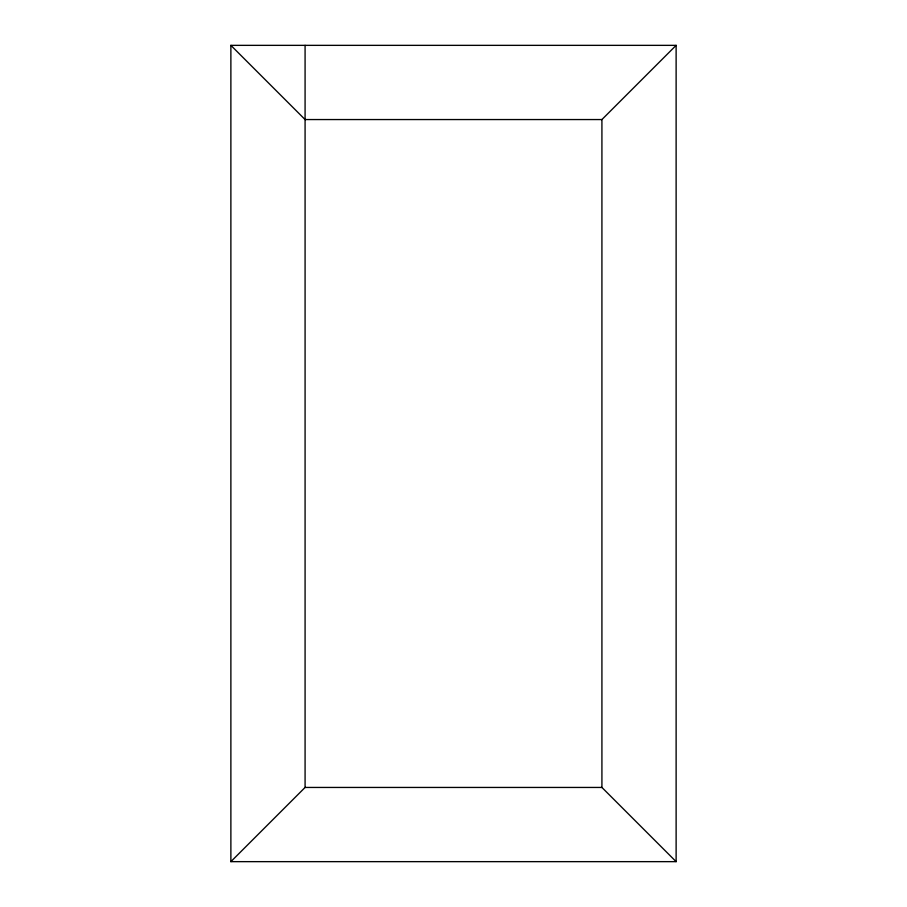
<?xml version="1.0" encoding="UTF-8"?>
<svg xmlns="http://www.w3.org/2000/svg" width="907" height="907" viewBox="0 0 907 907"><rect width="100%" height="100%" fill="white"/><g stroke="black" fill="none" stroke-linecap="round" stroke-linejoin="round"><path stroke-width="1.36" d="M676.123 861.65L601.919 787.446L601.919 119.554L676.123 45.35L230.877 45.35L230.877 861.65L676.123 861.65L676.123 45.35M230.877 861.65L305.081 787.446L305.081 45.35M601.919 119.554L305.081 119.554L230.877 45.35M305.081 787.446L601.919 787.446"/></g></svg>
